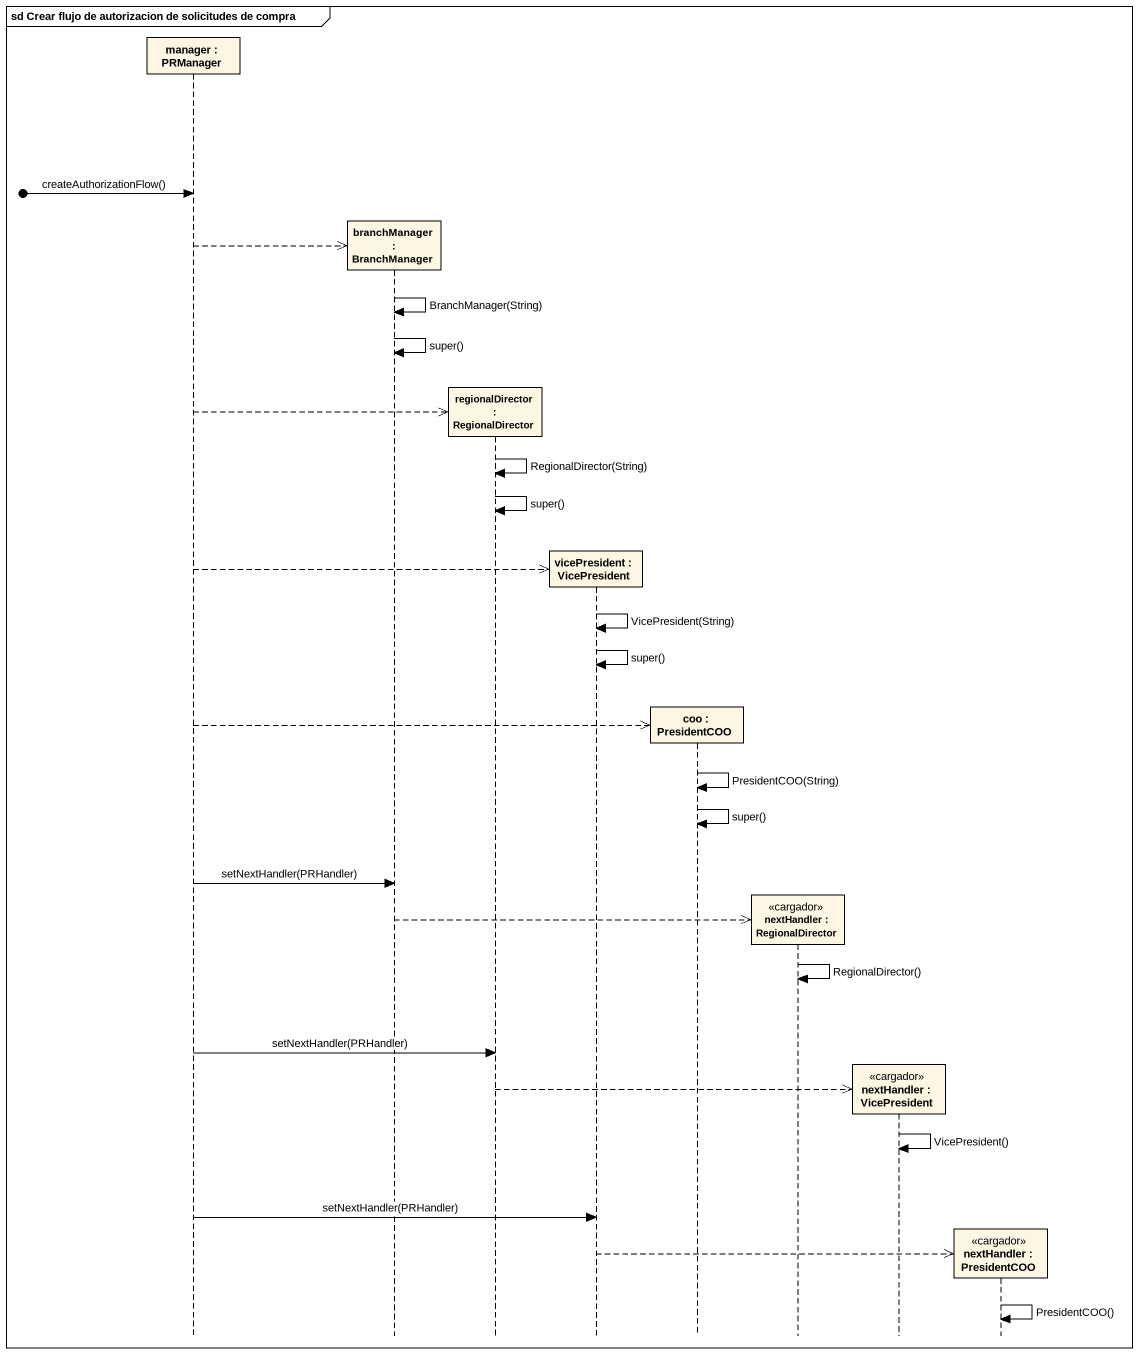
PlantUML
@startuml
mainframe sd Crear flujo de autorizacion de solicitudes de compra
hide footbox
participant "manager : PRManager" as manager
participant "branchManager : BranchManager" as branchManager
participant "regionalDirector : RegionalDirector" as regionalDirector
participant "vicePresident : VicePresident" as vicePresident
participant "coo : PresidentCOO" as coo
participant "nextHandler : RegionalDirector" as nextHandler <<cargador>>
participant "nextHandler : VicePresident" as nextHandler_2 <<cargador>>
participant "nextHandler : PresidentCOO" as nextHandler_3 <<cargador>>

[o-> manager : createAuthorizationFlow()
manager -->> branchManager **
branchManager -> branchManager : BranchManager(String)
branchManager -> branchManager : super()
manager -->> regionalDirector **
regionalDirector -> regionalDirector : RegionalDirector(String)
regionalDirector -> regionalDirector : super()
manager -->> vicePresident **
vicePresident -> vicePresident : VicePresident(String)
vicePresident -> vicePresident : super()
manager -->> coo **
coo -> coo : PresidentCOO(String)
coo -> coo : super()
manager -> branchManager : setNextHandler(PRHandler)
branchManager -->> nextHandler **
nextHandler -> nextHandler : RegionalDirector()
manager -> regionalDirector : setNextHandler(PRHandler)
regionalDirector -->> nextHandler_2 **
nextHandler_2 -> nextHandler_2 : VicePresident()
manager -> vicePresident : setNextHandler(PRHandler)
vicePresident -->> nextHandler_3 **
nextHandler_3 -> nextHandler_3 : PresidentCOO()
@enduml
